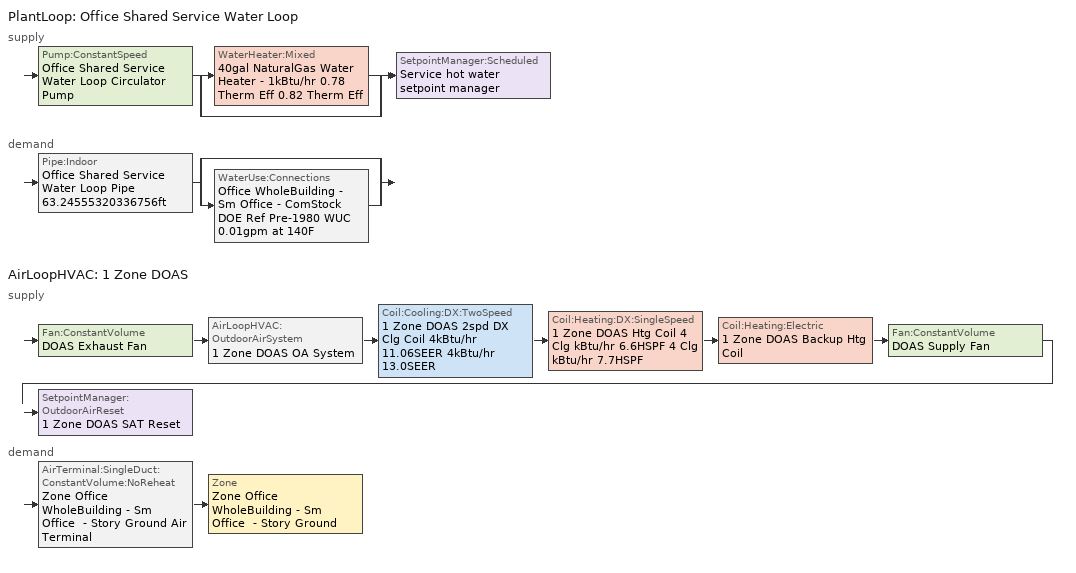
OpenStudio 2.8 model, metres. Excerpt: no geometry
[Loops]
PlantLoop 'Office Shared Service Water Loop'
 supply: Pump:ConstantSpeed 'Office Shared Service Water Loop Circulator Pump' > split
  | WaterHeater:Mixed '40gal NaturalGas Water Heater - 1kBtu/hr 0.78 Therm Eff 0.82 Therm Eff'
  | bypass
  join > SetpointManager:Scheduled 'Service hot water setpoint manager'
 demand: Pipe:Indoor 'Office Shared Service Water Loop Pipe 63.24555320336756ft' > split
  | bypass
  | WaterUse:Connections 'Office WholeBuilding - Sm Office - ComStock DOE Ref Pre-1980 WUC 0.01gpm at 140F'
AirLoopHVAC '1 Zone DOAS'
 supply: Fan:ConstantVolume 'DOAS Exhaust Fan' > AirLoopHVAC:OutdoorAirSystem '1 Zone DOAS OA System' > Coil:Cooling:DX:TwoSpeed '1 Zone DOAS 2spd DX Clg Coil 4kBtu/hr 11.06SEER 4kBtu/hr 13.0SEER' > Coil:Heating:DX:SingleSpeed '1 Zone DOAS Htg Coil 4 Clg kBtu/hr 6.6HSPF 4 Clg kBtu/hr 7.7HSPF' > Coil:Heating:Electric '1 Zone DOAS Backup Htg Coil' > Fan:ConstantVolume 'DOAS Supply Fan' > SetpointManager:OutdoorAirReset '1 Zone DOAS SAT Reset'
 demand: AirTerminal:SingleDuct:ConstantVolume:NoReheat 'Zone Office WholeBuilding - Sm Office  - Story Ground Air Terminal' > Zone 'Zone Office WholeBuilding - Sm Office  - Story Ground'
[Construction]
Copper pipe 0.75in type L with 0.5in fiberglass batt: Fiberglass batt 0.5in, Copper pipe 0.75in type L
[Material] Roughness=Smooth; Thermal Absorptance=0.9; Solar Absorptance=0.7; Visible Absorptance=0.7
Name | Thickness {m} | Conductivity {W/m-K} | Density {kg/m3} | Specific Heat {J/kg-K}
Copper pipe 0.75in type L | 0.001143 | 386 | 8906.27 | 385.1856
Fiberglass batt 0.5in | 0.0127 | 0.0663448 | 11.2129 | 837.36
[Sizing:Zone]
Zone Office WholeBuilding - Sm Office  - Story Ground: Zone Cooling Design Supply Air Temperature Input Method=SupplyAirTemperature; Zone Cooling Design Supply Air Temperature {C}=12.7778; Zone Cooling Design Supply Air Temperature Difference {deltaC}=11.11; Zone Heating Design Supply Air Temperature Input Method=SupplyAirTemperature; Zone Heating Design Supply Air Temperature {C}=40; Zone Heating Design Supply Air Temperature Difference {deltaC}=11.11; Zone Cooling Design Supply Air Humidity Ratio {kg-H2O/kg-air}=0.0085; Zone Heating Design Supply Air Humidity Ratio {kg-H2O/kg-air}=0.008; Cooling Design Air Flow Method=DesignDay; Heating Design Air Flow Method=DesignDay; Account for Dedicated Outdoor Air System=Yes; Dedicated Outdoor Air System Control Strategy=NeutralSupplyAir; Dedicated Outdoor Air Low Setpoint Temperature for Design {C}=15.5556; Dedicated Outdoor Air High Setpoint Temperature for Design {C}=21.1111
[Zone equipment]
Zone Office WholeBuilding - Sm Office  - Story Ground: Zone Office WholeBuilding - Sm Office  - Story Ground Air Terminal, Zone Office WholeBuilding - Sm Office  - Story Ground VRF Terminal Unit
[WaterUse:Connections]
Office WholeBuilding - Sm Office - ComStock DOE Ref Pre-1980 WUC 0.01gpm at 140F: Water Use Equipment Name 1=Office WholeBuilding - Sm Office - ComStock DOE Ref Pre-1980 Service Water Use 0.01gpm at 140F
[WaterUse:Equipment:Definition]
Office WholeBuilding - Sm Office - ComStock DOE Ref Pre-1980 Service Water Use Def 0.01gpm: Peak Flow Rate {m3/s}=5.73339e-07; Target Temperature Schedule=Mixed Water At Faucet Temp - 140F; Sensible Fraction Schedule=Fraction Sensible - 0.2; Latent Fraction Schedule=Fraction Latent - 0.05
[WaterUse:Equipment]
Office WholeBuilding - Sm Office - ComStock DOE Ref Pre-1980 Service Water Use 0.01gpm at 140F: Water Use Equipment Definition=Office WholeBuilding - Sm Office - ComStock DOE Ref Pre-1980 Service Water Use Def 0.01gpm; Flow Rate Fraction Schedule=OfficeSmall BLDG_SWH_SCH
[PlantLoop]
Office Shared Service Water Loop: Glycol Concentration=0; Maximum Loop Temperature {C}=60; Minimum Loop Temperature {C}=10; Plant Loop Volume {m3}=Autocalculate; Load Distribution Scheme=Optimal
[Sizing:Plant]
Office Shared Service Water Loop: Loop Type=Heating; Design Loop Exit Temperature {C}=60; Loop Design Temperature Difference {deltaC}=5; Sizing Option=NonCoincident; Zone Timesteps in Averaging Window=1; Coincident Sizing Factor Mode=None
[SetpointManager:Scheduled]
Service hot water setpoint manager: Control Variable=Temperature; Schedule=Service Water Loop Temp - 140F; Setpoint Node or NodeList=Office Shared Service Water Loop Supply Outlet Node
[Pump:ConstantSpeed]
Office Shared Service Water Loop Circulator Pump: Rated Flow Rate {m3/s}=autosize; Rated Pump Head {Pa}=29890.7; Rated Power Consumption {W}=autosize; Motor Efficiency=0.855; Fraction of Motor Inefficiencies to Fluid Stream=0; Pump Control Type=Intermittent; Design Power Sizing Method=PowerPerFlowPerPressure; Design Electric Power per Unit Flow Rate {W/(m3/s)}=348701.1; Design Shaft Power per Unit Flow Rate per Unit Head {W-s/m3-Pa}=1.28205
[WaterHeater:Mixed]
40gal NaturalGas Water Heater - 1kBtu/hr 0.78 Therm Eff 0.82 Therm Eff: Tank Volume {m3}=0.151416; Setpoint Temperature Schedule=Service Water Loop Temp - 140F; Deadband Temperature Difference {deltaC}=2; Maximum Temperature Limit {C}=60; Heater Control Type=Cycle; Heater Maximum Capacity {W}=167.789; Heater Fuel Type=NaturalGas; Heater Thermal Efficiency=0.82; Off Cycle Parasitic Fuel Consumption Rate {W}=0; Off Cycle Parasitic Fuel Type=NaturalGas; Off Cycle Parasitic Heat Fraction to Tank=0; On Cycle Parasitic Fuel Consumption Rate {W}=0; On Cycle Parasitic Fuel Type=NaturalGas; On Cycle Parasitic Heat Fraction to Tank=0; Ambient Temperature Indicator=Schedule; Ambient Temperature Schedule=Water Heater Ambient Temp Schedule - 70f; Off Cycle Loss Coefficient to Ambient Temperature {W/K}=0.0587018; On Cycle Loss Coefficient to Ambient Temperature {W/K}=0.0587018; Use Side Effectiveness=1; Source Side Effectiveness=1; Use Side Design Flow Rate {m3/s}=autosize; Source Side Design Flow Rate {m3/s}=autosize; Indirect Water Heating Recovery Time {hr}=1.5; Source Side Flow Control Mode=IndirectHeatPrimarySetpoint
[Pipe:Indoor]
Office Shared Service Water Loop Pipe 63.24555320336756ft: Construction=Copper pipe 0.75in type L with 0.5in fiberglass batt; Environment Type=Schedule; Ambient Temperature Schedule=Office Shared Service Water Loop Piping Air Temp - 70F; Ambient Air Velocity Schedule=Office Shared Service Water Loop Piping Air Velocity - 0.67mph; Pipe Inside Diameter {m}=0.019939; Pipe Length {m}=19.2772
[AirLoopHVAC]
1 Zone DOAS: Availability Schedule=1 Zone DOAS Occ Sch; Design Supply Air Flow Rate {m3/s}=AutoSize
[Sizing:System]
1 Zone DOAS: Type of Load to Size On=VentilationRequirement; Design Outdoor Air Flow Rate {m3/s}=Autosize; Central Heating Maximum System Air Flow Ratio=1; Preheat Design Temperature {C}=7; Preheat Design Humidity Ratio {kg-H2O/kg-Air}=0.008; Precool Design Temperature {C}=12.8; Precool Design Humidity Ratio {kg-H2O/kg-Air}=0.008; Central Cooling Design Supply Air Temperature {C}=15.5556; Central Heating Design Supply Air Temperature {C}=21.1111; Sizing Option=Coincident; 100% Outdoor Air in Cooling=Yes; 100% Outdoor Air in Heating=Yes; Central Cooling Design Supply Air Humidity Ratio {kg-H2O/kg-Air}=0.0085; Central Heating Design Supply Air Humidity Ratio {kg-H2O/kg-Air}=0.008; Cooling Design Air Flow Method=DesignDay; Cooling Design Air Flow Rate {m3/s}=0; Heating Design Air Flow Method=DesignDay; Heating Design Air Flow Rate {m3/s}=0; System Outdoor Air Method=ZoneSum; Zone Maximum Outdoor Air Fraction=1; Cooling Supply Air Flow Rate Per Floor Area {m3/s-m2}=0.00996765; Cooling Fraction of Autosized Cooling Supply Air Flow Rate=1; Cooling Supply Air Flow Rate Per Unit Cooling Capacity {m3/s-W}=3.94755e-05; Heating Supply Air Flow Rate Per Floor Area {m3/s-m2}=0.00996765; Heating Fraction of Autosized Heating Supply Air Flow Rate=1; Heating Fraction of Autosized Cooling Supply Air Flow Rate=1; Heating Supply Air Flow Rate Per Unit Heating Capacity {m3/s-W}=3.15882e-05; Cooling Design Capacity Method=CoolingDesignCapacity; Cooling Design Capacity {W}=autosize; Cooling Design Capacity Per Floor Area {W/m2}=234.7; Fraction of Autosized Cooling Design Capacity=1; Heating Design Capacity Method=HeatingDesignCapacity; Heating Design Capacity {W}=autosize; Heating Design Capacity Per Floor Area {W/m2}=157; Fraction of Autosized Heating Design Capacity=1; Central Cooling Capacity Control Method=OnOff
[Fan:ConstantVolume] Availability Schedule=Always On Discrete; Fan Total Efficiency=0.55575; Pressure Rise {Pa}=622.722; Maximum Flow Rate {m3/s}=AutoSize; Motor Efficiency=0.855; Motor In Airstream Fraction=1
DOAS Supply Fan; DOAS Exhaust Fan
[Coil:Heating:Electric]
1 Zone DOAS Backup Htg Coil: Availability Schedule=Always On Discrete; Efficiency=1
[Coil:Heating:DX:SingleSpeed]
1 Zone DOAS Htg Coil 4 Clg kBtu/hr 6.6HSPF 4 Clg kBtu/hr 7.7HSPF: Availability Schedule=Always On Discrete; Rated Total Heating Capacity {W}=Autosize; Rated COP {W/W}=3.292135; Rated Air Flow Rate {m3/s}=Autosize; Rated Supply Fan Power Per Volume Flow Rate {W/(m3/s)}=773.3; Total Heating Capacity Function of Temperature Curve=DXHEAT-NECB2011-REF-CAPFT; Total Heating Capacity Function of Flow Fraction Curve=DXHEAT-NECB2011-REF-CAPFFLOW; Energy Input Ratio Function of Temperature Curve=DXHEAT-NECB2011-REF-EIRFT; Energy Input Ratio Function of Flow Fraction Curve=DXHEAT-NECB2011-REF-EIRFFLOW; Part Load Fraction Correlation Curve=DXHEAT-NECB2011-REF-PLFFPLR; Defrost Energy Input Ratio Function of Temperature Curve=1 Zone DOAS Htg Coil Defrost EIR Func of Temp Curve; Defrost Strategy=ReverseCycle; Defrost Control=OnDemand; Defrost Time Period Fraction=0.166667; Resistive Defrost Heater Capacity {W}=2000
[Coil:Cooling:DX:TwoSpeed]
1 Zone DOAS 2spd DX Clg Coil 4kBtu/hr 11.06SEER 4kBtu/hr 13.0SEER: Availability Schedule=Always On Discrete; Rated High Speed Total Cooling Capacity {W}=Autosize; Rated High Speed Sensible Heat Ratio=Autosize; Rated High Speed COP {W/W}=3.91157; Rated High Speed Air Flow Rate {m3/s}=Autosize; Total Cooling Capacity Function of Temperature Curve=PSZ-Fine Storage DX Coil Cap-FT; Total Cooling Capacity Function of Flow Fraction Curve=DX Coil Cap-FF; Energy Input Ratio Function of Temperature Curve=PSZ-AC DX Coil EIR-FT; Energy Input Ratio Function of Flow Fraction Curve=Split DX Coil EIR-FF; Part Load Fraction Correlation Curve=HPACCOOLPLFFPLR; Rated Low Speed Total Cooling Capacity {W}=Autosize; Rated Low Speed Sensible Heat Ratio=0.69; Rated Low Speed COP {W/W}=3.91157; Low Speed Total Cooling Capacity Function of Temperature Curve=PSZ-Fine Storage DX Coil Cap-FT; Low Speed Energy Input Ratio Function of Temperature Curve=PSZ-AC DX Coil EIR-FT; Condenser Type=AirCooled; High Speed Evaporative Condenser Effectiveness=0; High Speed Evaporative Condenser Air Flow Rate {m3/s}=Autosize; High Speed Evaporative Condenser Pump Rated Power Consumption {W}=Autosize; Low Speed Evaporative Condenser Effectiveness=0; Low Speed Evaporative Condenser Air Flow Rate {m3/s}=Autosize; Low Speed Evaporative Condenser Pump Rated Power Consumption {W}=Autosize; Basin Heater Capacity {W/K}=10; Basin Heater Setpoint Temperature {C}=2
[Controller:OutdoorAir]
1 Zone DOAS Outdoor Air Controller: Minimum Outdoor Air Flow Rate {m3/s}=autosize; Maximum Outdoor Air Flow Rate {m3/s}=Autosize; Economizer Control Type=NoEconomizer; Economizer Control Action Type=ModulateFlow; Lockout Type=LockoutWithHeating; Minimum Limit Type=FixedMinimum; Minimum Outdoor Air Schedule=1 Zone DOAS Occ Sch; Minimum Fraction of Outdoor Air Schedule=Always On Discrete; Controller Mechanical Ventilation=1 Zone DOAS Mechanical Ventilation Controller; High Humidity Control=No; Heat Recovery Bypass Control Type=BypassWhenWithinEconomizerLimits
[Controller:MechanicalVentilation]
1 Zone DOAS Mechanical Ventilation Controller: Availability Schedule=Always On Discrete; System Outdoor Air Method=ZoneSum
[AirLoopHVAC:OutdoorAirSystem]
1 Zone DOAS OA System: Controller=1 Zone DOAS Outdoor Air Controller
[SetpointManager:OutdoorAirReset]
1 Zone DOAS SAT Reset: Control Variable=Temperature; Setpoint at Outdoor Low Temperature {C}=21.1111; Outdoor Low Temperature {C}=12.7778; Setpoint at Outdoor High Temperature {C}=15.5556; Outdoor High Temperature {C}=21.1111; Setpoint Node or NodeList=1 Zone DOAS Supply Outlet Node
[AirTerminal:SingleDuct:ConstantVolume:NoReheat]
Zone Office WholeBuilding - Sm Office  - Story Ground Air Terminal: Availability Schedule=Always On Discrete; Maximum Air Flow Rate {m3/s}=AutoSize
[AirConditioner:VariableRefrigerantFlow]
1 Zone VRF System: Availability Schedule=Always On Discrete; Rated Total Cooling Capacity {W}=autosize; Rated Cooling COP {W/W}=4.287; Minimum Outdoor Temperature in Cooling Mode {C}=-15; Maximum Outdoor Temperature in Cooling Mode {C}=50; Cooling Capacity Ratio Modifier Function of Low Temperature Curve=vrf_cool_cap_f_of_low_temp; Cooling Capacity Ratio Boundary Curve=vrf_cool_cap_ratio_boundary; Cooling Capacity Ratio Modifier Function of High Temperature Curve=vrf_cool_cap_f_of_high_temp; Cooling Energy Input Ratio Modifier Function of Low Temperature Curve=vrf_cool_eir_f_of_low_temp; Cooling Energy Input Ratio Boundary Curve=vrf_cool_eir_ratio_boundary; Cooling Energy Input Ratio Modifier Function of High Temperature Curve=vrf_cool_eir_f_of_high_temp; Cooling Energy Input Ratio Modifier Function of Low Part-Load Ratio Curve=vrf_cool_eir_f_of_low_temp 1; Cooling Energy Input Ratio Modifier Function of High Part-Load Ratio Curve=vrf_cooling_eir_high_plr; Cooling Combination Ratio Correction Factor Curve=vrf_cooling_comb_ratio; Cooling Part-Load Fraction Correlation Curve=vrf_cooling_cplffplr; Rated Total Heating Capacity {W}=autosize; Rated Total Heating Capacity Sizing Ratio {W/W}=1; Rated Heating COP {W/W}=4.147; Minimum Outdoor Temperature in Heating Mode {C}=-25; Maximum Outdoor Temperature in Heating Mode {C}=16.1; Heating Capacity Ratio Modifier Function of Low Temperature Curve=vrf_heat_cap_f_of_low_temp; Heating Capacity Ratio Boundary Curve=vrf_heat_cap_ratio_boundary; Heating Capacity Ratio Modifier Function of High Temperature Curve=vrf_heat_cap_f_of_high_temp; Heating Energy Input Ratio Modifier Function of Low Temperature Curve=vrf_heat_eir_f_of_low_temp; Heating Energy Input Ratio Boundary Curve=vrf_heat_eir_boundary; Heating Energy Input Ratio Modifier Function of High Temperature Curve=vrf_heat_eir_f_of_high_temp; Heating Performance Curve Outdoor Temperature Type=WetBulbTemperature; Heating Energy Input Ratio Modifier Function of Low Part-Load Ratio Curve=vrf_heating_eir_low_plr; Heating Energy Input Ratio Modifier Function of High Part-Load Ratio Curve=vrf_heating_eir_hi_plr; Heating Combination Ratio Correction Factor Curve=vrf_heating_comb_ratio; Heating Part-Load Fraction Correlation Curve=vrf_heating_cplffplr; Minimum Heat Pump Part-Load Ratio=0.25; Zone Name for Master Thermostat Location=Zone Office WholeBuilding - Sm Office  - Story Ground; Master Thermostat Priority Control Type=LoadPriority; Heat Pump Waste Heat Recovery=Yes; Equivalent Piping Length used for Piping Correction Factor in Cooling Mode {m}=30.48; Vertical Height used for Piping Correction Factor {m}=10.668; Piping Correction Factor for Length in Cooling Mode Curve=Air Conditioner Variable Refrigerant Flow 1 CoolingLengthCorrectionFactor; Piping Correction Factor for Height in Cooling Mode Coefficient=-0.000386; Equivalent Piping Length used for Piping Correction Factor in Heating Mode {m}=30.48; Piping Correction Factor for Height in Heating Mode Coefficient=0; Crankcase Heater Power per Compressor {W}=15; Number of Compressors=3; Ratio of Compressor Size to Total Compressor Capacity=0.33; Maximum Outdoor Dry-bulb Temperature for Crankcase Heater {C}=7; Defrost Strategy=ReverseCycle; Defrost Control=OnDemand; Defrost Energy Input Ratio Modifier Function of Temperature Curve=vrf_defrost_eir_f_of_temp; Defrost Time Period Fraction=0.058333; Resistive Defrost Heater Capacity {W}=1e-07; Maximum Outdoor Dry-bulb Temperature for Defrost Operation {C}=7; Water Condenser Volume Flow Rate {m3/s}=autosize; Evaporative Condenser Effectiveness=0.9; Evaporative Condenser Air Flow Rate {m3/s}=autosize; Evaporative Condenser Pump Rated Power Consumption {W}=autosize; Basin Heater Capacity {W/K}=0; Basin Heater Setpoint Temperature {C}=2; Fuel Type=Electricity; Minimum Outdoor Temperature in Heat Recovery Mode {C}=-10; Maximum Outdoor Temperature in Heat Recovery Mode {C}=27.2; Initial Heat Recovery Cooling Capacity Fraction=0.5; Heat Recovery Cooling Capacity Time Constant {hr}=0.083; Initial Heat Recovery Cooling Energy Fraction=1; Heat Recovery Cooling Energy Time Constant {hr}=0; Initial Heat Recovery Heating Capacity Fraction=0.5; Heat Recovery Heating Capacity Time Constant {hr}=0.083; Initial Heat Recovery Heating Energy Fraction=0.5; Heat Recovery Heating Energy Time Constant {hr}=0
[ZoneHVAC:TerminalUnit:VariableRefrigerantFlow]
Zone Office WholeBuilding - Sm Office  - Story Ground VRF Terminal Unit: Terminal Unit Availability schedule=Always On Discrete; Supply Air Flow Rate During Cooling Operation {m3/s}=autosize; Supply Air Flow Rate When No Cooling is Needed {m3/s}=autosize; Supply Air Flow Rate During Heating Operation {m3/s}=autosize; Supply Air Flow Rate When No Heating is Needed {m3/s}=autosize; Outdoor Air Flow Rate During Cooling Operation {m3/s}=autosize; Outdoor Air Flow Rate During Heating Operation {m3/s}=autosize; Outdoor Air Flow Rate When No Cooling or Heating is Needed {m3/s}=autosize; Supply Air Fan Operating Mode Schedule=Always Off Discrete; Supply Air Fan=Zone Office WholeBuilding - Sm Office  - Story Ground VRF Unit Cycling Fan; Cooling Coil=Zone HVAC Terminal Unit Variable Refrigerant Flow 1 Cooling Coil; Heating Coil=Zone HVAC Terminal Unit Variable Refrigerant Flow 1 Heating Coil; Zone Terminal Unit On Parasitic Electric Energy Use {W}=30; Zone Terminal Unit Off Parasitic Electric Energy Use {W}=20; Rated Total Heating Capacity Sizing Ratio {W/W}=1
[Coil:Cooling:DX:VariableRefrigerantFlow]
Zone HVAC Terminal Unit Variable Refrigerant Flow 1 Cooling Coil: Availability Schedule=Always On Discrete; Rated Total Cooling Capacity {W}=autosize; Rated Sensible Heat Ratio=autosize; Rated Air Flow Rate {m3/s}=autosize; Cooling Capacity Ratio Modifier Function of Temperature Curve=VRFTUCoolCapFT; Cooling Capacity Modifier Curve Function of Flow Fraction=VRFACCoolCapFFF
[Coil:Heating:DX:VariableRefrigerantFlow]
Zone HVAC Terminal Unit Variable Refrigerant Flow 1 Heating Coil: Availability Schedule=Always On Discrete; Rated Total Heating Capacity {W}=autosize; Rated Air Flow Rate {m3/s}=autosize; Heating Capacity Ratio Modifier Function of Temperature Curve=Coil Heating DX Variable Refrigerant Flow 1 VRFTUHeatCAPFT; Heating Capacity Modifier Function of Flow Fraction Curve=Coil Heating DX Variable Refrigerant Flow 1 VRFACCoolCapFFF
[Fan:OnOff]
Zone Office WholeBuilding - Sm Office  - Story Ground VRF Unit Cycling Fan: Availability Schedule=Always On Discrete; Fan Total Efficiency=0.1595; Pressure Rise {Pa}=300; Maximum Flow Rate {m3/s}=autosize; Motor Efficiency=0.29; Motor In Airstream Fraction=1; Fan Power Ratio Function of Speed Ratio Curve=Fan On Off Power Curve; Fan Efficiency Ratio Function of Speed Ratio Curve=Fan On Off Efficiency Curve
[Schedule:Ruleset]
Name | Default Day Schedule | Summer Design Day Schedule | Winter Design Day Schedule
OfficeSmall BLDG_SWH_SCH | OfficeSmall BLDG_SWH_SCH Default | OfficeSmall BLDG_SWH_SCH Summer Design Day | OfficeSmall BLDG_SWH_SCH Winter Design Day
Fraction Sensible - 0.2 | Fraction Sensible - 0.2 Default
Fraction Latent - 0.05 | Fraction Latent - 0.05 Default
Mixed Water At Faucet Temp - 140F | Mixed Water At Faucet Temp - 140F Default
Service Water Loop Temp - 140F | Service Water Loop Temp - 140F Default
Water Heater Ambient Temp Schedule - 70f | Water Heater Ambient Temp Schedule - 70f Default
Office Shared Service Water Loop Piping Air Temp - 70F | Office Shared Service Water Loop Piping Air Temp - 70F Default
Office Shared Service Water Loop Piping Air Velocity - 0.67mph | Office Shared Service Water Loop Piping Air Velocity - 0.67mph Default
1 Zone DOAS Occ Sch | 1 Zone DOAS Occ Sch Default | 1 Zone DOAS Occ Sch Summer Design Day | 1 Zone DOAS Occ Sch Winter Design Day
[Schedule:Day]
OfficeSmall BLDG_SWH_SCH Default: Yes, 7, 0, 0, 7, 15, 0.0675, 7, 30, 0.135, 7, 45, 0.2025, 8, 0, 0.27, 8, 15, 0.34, 8, 30, 0.41, 8, 45, 0.48, 9, 0, 0.55, 9, 15, 0.5725, 9, 30, 0.595, 9, 45, 0.6175, 10, 0, 0.64, 11, 0, 0.64, 11, 15, 0.676, 11, 30, 0.712, 11, 45, 0.748, 12, 0, 0.784, 12, 15, 0.82, 12, 30, 0.865, 12, 45, 0.91, 13, 0, 0.955, 13, 15, 1, 13, 30, 0.9775, 13, 45, 0.955, 14, 0, 0.9325, 14, 15, 0.91, 14, 30, 0.82, 14, 45, 0.73, 15, 0, 0.64, 15, 15, 0.55, 16, 15, 0.55, 16, 30, 0.586, 16, 45, 0.622, 17, 0, 0.658, 17, 15, 0.694, 17, 30, 0.73, 17, 45, 0.64, 18, 0, 0.55, 18, 15, 0.46, 18, 30, 0.37, 19, 30, 0.37, 19, 45, 0.3225, 20, 0, 0.275, 20, 15, 0.2275, 20, 30, 0.18, 20, 45, 0.2025, 21, 0, 0.225, 21, 15, 0.2475, 21, 30, 0.27, 21, 45, 0.225, 22, 0, 0.18, 22, 15, 0.135, 22, 30, 0.09, 22, 45, 0.0675, 23, 0, 0.045, 23, 15, 0.0225, 23, 30, 0, 24, 0, 0
OfficeSmall BLDG_SWH_SCH Winter Design Day; OfficeSmall BLDG_SWH_SCH Summer Design Day: 7, 0, 0, 8, 0, 0.27, 9, 0, 0.55, 11, 0, 0.64, 12, 0, 0.82, 13, 0, 1, 14, 0, 0.91, 16, 0, 0.55, 17, 0, 0.73, 19, 0, 0.37, 20, 0, 0.18, 21, 0, 0.27, 22, 0, 0.09, 24, 0, 0
Fraction Sensible - 0.2 Default: 24, 0, 0.2
Fraction Latent - 0.05 Default: 24, 0, 0.05
Mixed Water At Faucet Temp - 140F Default; Service Water Loop Temp - 140F Default: 24, 0, 60
Water Heater Ambient Temp Schedule - 70f Default; Office Shared Service Water Loop Piping Air Temp - 70F Default: 24, 0, 21.1111
Office Shared Service Water Loop Piping Air Velocity - 0.67mph Default: 24, 0, 0.3
OfficeSmall BLDG_SWH_SCH Default 1; autogen Schedule Rule 15 1_day_sch; autogen Schedule Rule 15 2_day_sch: Yes, 24, 0, 0
1 Zone DOAS Occ Sch Default: 7, 15, 0, 19, 15, 1, 24, 0, 0
1 Zone DOAS Occ Sch Winter Design Day; 1 Zone DOAS Occ Sch Summer Design Day: 24, 0, 1
1 Zone DOAS Occ Sch Saturday: 7, 15, 0, 13, 0, 1, 24, 0, 0
1 Zone DOAS Occ Sch Sunday: 24, 0, 0
[Schedule:Rule]
Schedule Rule 15: Schedule Ruleset=OfficeSmall BLDG_SWH_SCH; Rule Order=0; Day Schedule=OfficeSmall BLDG_SWH_SCH Default 1; Apply Sunday=Yes; Apply Saturday=Yes
autogen Schedule Rule 15 1: Schedule Ruleset=OfficeSmall BLDG_SWH_SCH; Rule Order=1; Day Schedule=autogen Schedule Rule 15 1_day_sch; Apply Sunday=Yes; Apply Saturday=Yes; Apply Monday=Yes; Apply Tuesday=Yes; Apply Wednesday=Yes; Apply Thursday=Yes; Apply Friday=Yes; Date Specification Type=SpecificDates; Specific Month 1=12; Specific Day 1=31
autogen Schedule Rule 15 2: Schedule Ruleset=OfficeSmall BLDG_SWH_SCH; Rule Order=2; Day Schedule=autogen Schedule Rule 15 2_day_sch; Apply Sunday=Yes; Apply Saturday=Yes; Apply Monday=Yes; Apply Tuesday=Yes; Apply Wednesday=Yes; Apply Thursday=Yes; Apply Friday=Yes; Date Specification Type=SpecificDates; Specific Month 1=1; Specific Day 1=3; Specific Month 2=1; Specific Day 2=10; Specific Month 3=1; Specific Day 3=17; Specific Month 4=1; Specific Day 4=24; Specific Month 5=1; Specific Day 5=31; Specific Month 6=2; Specific Day 6=7; Specific Month 7=2; Specific Day 7=14; Specific Month 8=2; Specific Day 8=21; Specific Month 9=2; Specific Day 9=28; Specific Month 10=3; Specific Day 10=6; Specific Month 11=3; Specific Day 11=13; Specific Month 12=3; Specific Day 12=20; Specific Month 13=3; Specific Day 13=27; Specific Month 14=4; Specific Day 14=3; Specific Month 15=4; Specific Day 15=10; Specific Month 16=4; Specific Day 16=17; Specific Month 17=4; Specific Day 17=24; Specific Month 18=5; Specific Day 18=1; Specific Month 19=5; Specific Day 19=8; Specific Month 20=5; Specific Day 20=15; Specific Month 21=5; Specific Day 21=22; Specific Month 22=5; Specific Day 22=29; Specific Month 23=6; Specific Day 23=5; Specific Month 24=6; Specific Day 24=12; Specific Month 25=6; Specific Day 25=19; Specific Month 26=6; Specific Day 26=26; Specific Month 27=7; Specific Day 27=3; Specific Month 28=7; Specific Day 28=10; Specific Month 29=7; Specific Day 29=17; Specific Month 30=7; Specific Day 30=24; Specific Month 31=7; Specific Day 31=31; Specific Month 32=8; Specific Day 32=7; Specific Month 33=8; Specific Day 33=14; Specific Month 34=8; Specific Day 34=21; Specific Month 35=8; Specific Day 35=28; Specific Month 36=9; Specific Day 36=4; Specific Month 37=9; Specific Day 37=11; Specific Month 38=9; Specific Day 38=18; Specific Month 39=9; Specific Day 39=25; Specific Month 40=10; Specific Day 40=2; Specific Month 41=10; Specific Day 41=9; Specific Month 42=10; Specific Day 42=16; Specific Month 43=10; Specific Day 43=23; Specific Month 44=10; Specific Day 44=30; Specific Month 45=11; Specific Day 45=6; Specific Month 46=11; Specific Day 46=13; Specific Month 47=11; Specific Day 47=20; Specific Month 48=11; Specific Day 48=27; Specific Month 49=12; Specific Day 49=4; Specific Month 50=12; Specific Day 50=11; Specific Month 51=12; Specific Day 51=18; Specific Month 52=12; Specific Day 52=25
1 Zone DOAS Occ Sch Saturday Rule: Schedule Ruleset=1 Zone DOAS Occ Sch; Rule Order=1; Day Schedule=1 Zone DOAS Occ Sch Saturday; Apply Saturday=Yes; Date Specification Type=DateRange; Start Month=1; Start Day=1; End Month=12; End Day=24
1 Zone DOAS Occ Sch Sunday Rule: Schedule Ruleset=1 Zone DOAS Occ Sch; Rule Order=0; Day Schedule=1 Zone DOAS Occ Sch Sunday; Apply Sunday=Yes; Date Specification Type=DateRange; Start Month=1; Start Day=1; End Month=12; End Day=31
[Schedule:Constant]
Name | Value
Always On Discrete | 1
Always Off Discrete | 0
[Curve:Cubic]
Name | Coefficient1 Constant | Coefficient2 x | Coefficient3 x**2 | Coefficient4 x**3 | Minimum Value of x | Maximum Value of x | Minimum Curve Output | Maximum Curve Output
vrf_cool_cap_ratio_boundary | 25.73 | -0.0315004 | -0.014166 | 0 | 11 | 30
vrf_cool_eir_ratio_boundary | 25.7347 | -0.0315004 | -0.014166 | 0 | 15 | 24
vrf_cool_eir_f_of_low_temp 1 | 0.0734992 | 0.334783 | 0.591613 | 0 | 0.25 | 1 | 0 | 1
vrf_cooling_eir_high_plr; vrf_heating_eir_hi_plr | 1 | 0 | 0 | 0 | 1 | 1.5
vrf_cooling_comb_ratio | 0.24034 | -0.21873 | 1.97941 | -1.02636 | 0.5 | 2 | 0.5 | 1.056
vrf_cooling_cplffplr; vrf_heating_cplffplr | 0.85 | 0.15 | 0 | 0 | 1 | 1
vrf_heat_cap_ratio_boundary; vrf_heat_eir_boundary | 58.577 | -3.0255 | 0.0193 | 0 | 15 | 23.9
vrf_heating_eir_low_plr | 0.0724907 | 0.65819 | 0.26926 | 0 | 0.25 | 1 | 0 | 1
vrf_heating_comb_ratio | 0.62115 | -1.55798 | 3.36817 | -1.4224 | 0.5 | 2 | 0.5 | 1.155
Fan On Off Efficiency Curve | 1 | 0 | 0 | 0 | 0 | 1
DXHEAT-NECB2011-REF-CAPFT | 0.729 | 0.0319 | 0.000136 | -8.75e-06 | -20 | 20
DXHEAT-NECB2011-REF-CAPFFLOW | 0.84 | 0.16 | 0 | 0 | 0.5 | 1.5
DXHEAT-NECB2011-REF-EIRFT | 1.2183 | -0.03612 | 0.00142 | -2.68e-05 | -20 | 20
DXHEAT-NECB2011-REF-PLFFPLR | 0.3696 | 2.3362 | -2.9577 | 1.2596 | 0.7 | 1
[Curve:Quadratic]
Name | Coefficient1 Constant | Coefficient2 x | Coefficient3 x**2 | Minimum Value of x | Maximum Value of x
VRFACCoolCapFFF; Coil Heating DX Variable Refrigerant Flow 1 VRFACCoolCapFFF; DX Coil Cap-FF | 0.8 | 0.2 | 0 | 0.5 | 1.5
DXHEAT-NECB2011-REF-EIRFFLOW | 1.3824 | -0.4336 | 0.0512 | 0 | 1
Split DX Coil EIR-FF | 1.1552 | -0.1808 | 0.0256 | 0.5 | 1.5
HPACCOOLPLFFPLR | 0.85 | 0.15 | 0 | 0 | 1
[Curve:Biquadratic]
Name | Coefficient1 Constant | Coefficient2 x | Coefficient3 x**2 | Coefficient4 y | Coefficient5 y**2 | Coefficient6 x*y | Minimum Value of x | Maximum Value of x | Minimum Value of y | Maximum Value of y | Minimum Curve Output | Maximum Curve Output
1 Zone DOAS Htg Coil Defrost EIR Func of Temp Curve | 0.297145 | 0.0430933 | -0.000748766 | 0.00597727 | 0.000482112 | -0.000956448 | 12.77778 | 23.88889 | 21.11111 | 46.11111
Air Conditioner Variable Refrigerant Flow 1 CoolingLengthCorrectionFactor | 2.03882 | -0.00242606 | 3.5512e-06 | -1.68581 | 0.668703 | -4.5706e-05 | 7.62 | 182.88 | 0.8 | 1.5
vrf_cool_cap_f_of_low_temp | -1.69653 | 0.207248 | -0.00343146 | 0.0163816 | -6.73872e-05 | -0.000849848 | 13.9 | 23.9 | -5 | 43.3 | 0.59 | 1.33
vrf_cool_cap_f_of_high_temp | 0.686736 | 0.0207631 | 0.0005447 | -0.0016218 | -4.259e-07 | -0.0003392 | 15 | 24 | 16 | 43
vrf_cool_eir_f_of_low_temp | -1.61908 | 0.185965 | -0.0038961 | -0.00901995 | 0.0003034 | 0.000476049 | 13.9 | 23.9 | -5 | 43.3 | 0.27 | 1.15
vrf_cool_eir_f_of_high_temp | -1.43951 | 0.161985 | -0.00349118 | 0.0269443 | 0.000134616 | -0.000671494 | 15 | 23.9 | 16.8 | 43.3
vrf_heat_cap_f_of_low_temp | 0.98322 | 0.0157168 | -0.000835032 | 0.0522939 | -0.000531556 | -0.00190606 | 16.1 | 23.9 | -25 | 13.3 | 0.515152 | 1.2
vrf_heat_cap_f_of_high_temp | 2.58599 | -0.0953227 | 0.000955329 | 0 | 0 | 0 | 21.1 | 27.2 | -944 | 15
vrf_heat_eir_f_of_low_temp | 0.75683 | 0.04575 | -0.00136357 | 0.0554885 | -0.00120701 | -0.00303329 | 16.1 | 23.9 | -25 | 13.3 | 0.7 | 1.184
vrf_heat_eir_f_of_high_temp | 1.38857 | -0.0229771 | 0.000537274 | -0.0273937 | 0.000403043 | -5.9786e-05 | 21.1 | 27.2 | 0 | 1
vrf_defrost_eir_f_of_temp | -1.61908 | 0.185965 | -0.0038961 | -0.00901995 | 0.0003034 | 0.000476049 | 13.9 | 23.9 | -5 | 50 | 0.27 | 1.155
VRFTUCoolCapFT | 0.0585884 | 0.0587397 | -0.000210275 | 0.010937 | -0.000121955 | -0.000524662 | 15 | 23.89 | 20 | 43.33 | 0.8083 | 1.2583
Coil Heating DX Variable Refrigerant Flow 1 VRFTUHeatCAPFT | 0.375444 | 0.0668191 | -0.00194171 | 0.0442618 | -0.000400958 | -0.00148198 | 21.11 | 27.22 | -15 | 18.33 | 0.6074 | 1
PSZ-Fine Storage DX Coil Cap-FT | 0.942588 | 0.00954335 | 0.00068377 | -0.0110427 | 5.249e-06 | -9.72e-06 | 12.77778 | 23.88889 | 23.88889 | 46.11111
PSZ-AC DX Coil EIR-FT | 0.342414 | 0.034885 | -0.0006237 | 0.00497722 | 0.000437951 | -0.000728028 | 12.77778 | 23.88889 | 23.88889 | 46.11111
[Curve:Exponent]
Fan On Off Power Curve: Coefficient1 Constant=1; Coefficient2 Constant=0; Coefficient3 Constant=0; Minimum Value of x=0; Maximum Value of x=1
